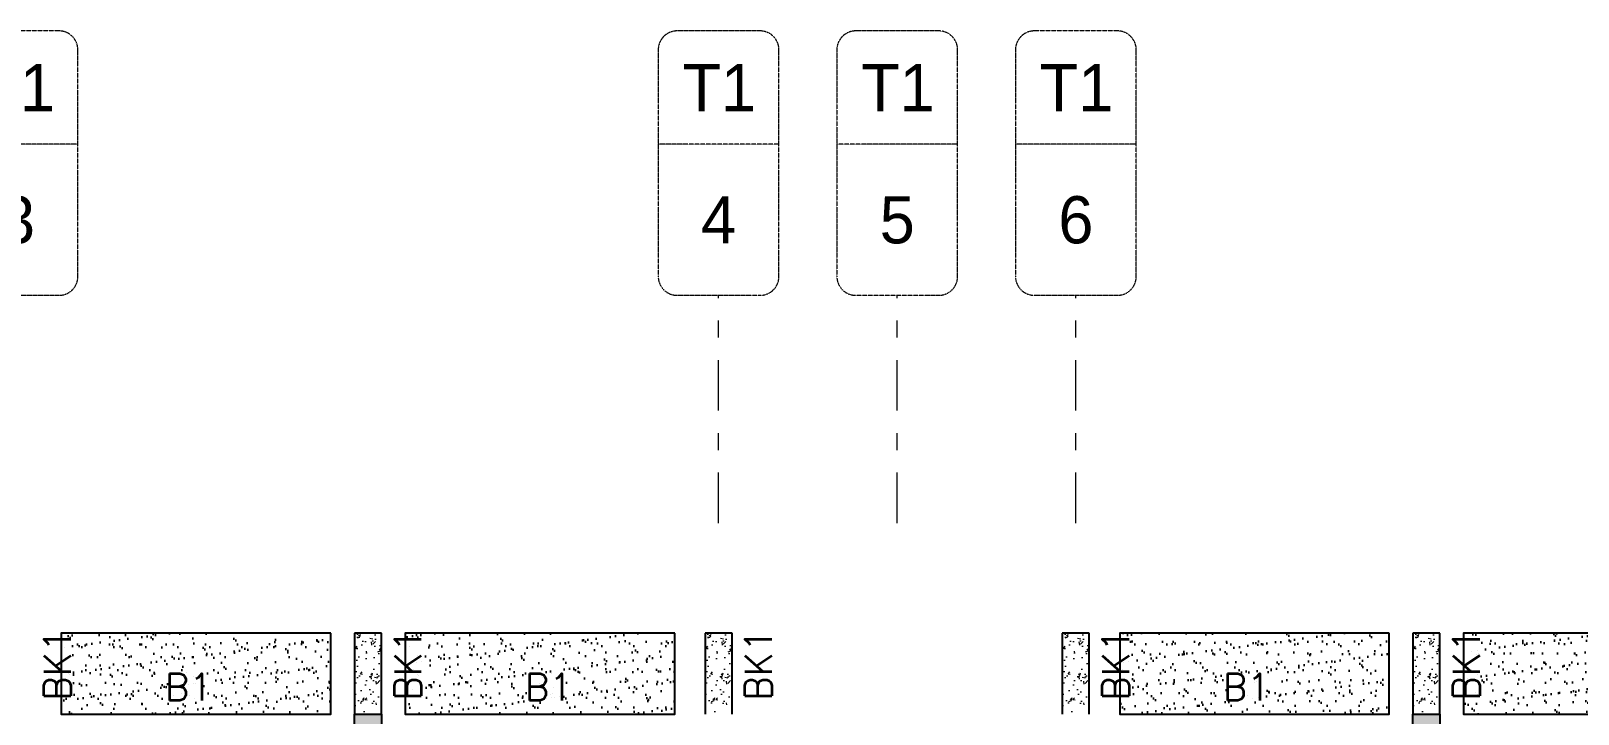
# Model space of a CAD drawing. Header units: millimetres. Extents: x 1078357 to 2594950, y -4969473 to -4636555.
# Drawn here: x 1235597 to 1247072, y -4652534 to -4647470 of the extents above; entities that cross this region are included whole.
import ezdxf
from ezdxf.enums import TextEntityAlignment as Align

# ---------------------------------------------------------------- set-up
doc = ezdxf.new("R2010")
doc.units = ezdxf.units.MM
for name, pattern in [('CENTER', [2, 1.25, -0.25, 0.25, -0.25]), ('CONTINOUS', [0]), ('DGN STYLE 7', [8.34, 3.75, -1.67, 1.25, -1.67]), ('HIDDEN', [0.375, 0.25, -0.125]), ('New Retail block$0$CONTINOUS', [0])]:
    doc.linetypes.add(name, pattern=pattern)
for name, color, linetype, lineweight in [('A-_ANOTDIMA_D-', 6, 'Continuous', 13), ('A-_ANOTGRID_E-', 8, 'DGN STYLE 7', 13), ('GRID LINE', 8, 'Continuous', 0), ('HATCH', 8, 'Continuous', 30), ('S-NON STR RCC WALL', 8, 'Continuous', 0)]:
    doc.layers.add(name, color=color, linetype=linetype, lineweight=lineweight)
for name, color, linetype in [('B-200x650', 241, 'HIDDEN'), ('S-COLUMN_SHEAR WALL', 1, 'Continuous'), ('S-PROJECTION', 54, 'New Retail block$0$CONTINOUS')]:
    doc.layers.add(name, color=color, linetype=linetype)
doc.styles.add('ROMANS', font='romans.shx', dxfattribs={"width": 0.85})
doc.styles.get("Standard").update_dxf_attribs({"font": 'Adani Regular.ttf', "height": 500})

# ---------------------------------------------------------------- blocks, each defined once
blk = doc.blocks.new('Tower grid nomenclature-ex')
at = {"layer": 'A-_ANOTGRID_E-'}
blk.add_lwpolyline([(-1250, -600), (1750, -600, 0.414214), (2000, -350), (2000, 750, 0.414214), (1750, 1000), (-1250, 1000, 0.414214), (-1500, 750), (-1500, -350, 0.414214)], format="xyb", close=True, dxfattribs=at)
blk.add_lwpolyline([(0, 1000), (0, -600)], dxfattribs=at)
at = {"layer": 'A-_ANOTGRID_E-', "flags": 8}
for p in [(-1235, 400), (1788, 400)]:
    blk.add_attdef('GRID', text='', height=625, dxfattribs=at).set_placement(p, align=Align.MIDDLE_CENTER)
blk = doc.blocks.new('T1')
at = {"layer": 'GRID LINE', "linetype": 'DGN STYLE 7', "ltscale": 100, "elevation": 0}
for points in [[(50036, -31827), (50036, -30138)], [(51361, -31827), (51361, -30138)], [(52686, -31827), (52686, -30138)]]:
    blk.add_lwpolyline(points, dxfattribs=at)
at = {"layer": 'GRID LINE'}
ref = blk.add_blockref('Tower grid nomenclature-ex', (44724, -29018, 0), dxfattribs=dict(at, xscale=0.56, yscale=0.56, zscale=0.56, rotation=270))
ref.add_attrib('GRID', '3', dxfattribs={"layer": 'A-_ANOTGRID_E-', "height": 350}).set_placement((44836, -29578, 0), align=Align.MIDDLE_CENTER)
ref.add_attrib('GRID', 'T1', dxfattribs={"layer": 'A-_ANOTGRID_E-', "height": 350}).set_placement((44841, -28598, 0), align=Align.MIDDLE_CENTER)
ref = blk.add_blockref('Tower grid nomenclature-ex', (49924, -29018, 0), dxfattribs=dict(at, xscale=0.56, yscale=0.56, zscale=0.56, rotation=270))
ref.add_attrib('GRID', '4', dxfattribs={"layer": 'A-_ANOTGRID_E-', "height": 350}).set_placement((50036, -29578, 0), align=Align.MIDDLE_CENTER)
ref.add_attrib('GRID', 'T1', dxfattribs={"layer": 'A-_ANOTGRID_E-', "height": 350}).set_placement((50041, -28598, 0), align=Align.MIDDLE_CENTER)
ref = blk.add_blockref('Tower grid nomenclature-ex', (51249, -29018, 0), dxfattribs=dict(at, xscale=0.56, yscale=0.56, zscale=0.56, rotation=270))
ref.add_attrib('GRID', '5', dxfattribs={"layer": 'A-_ANOTGRID_E-', "height": 350}).set_placement((51361, -29578, 0), align=Align.MIDDLE_CENTER)
ref.add_attrib('GRID', 'T1', dxfattribs={"layer": 'A-_ANOTGRID_E-', "height": 350}).set_placement((51366, -28598, 0), align=Align.MIDDLE_CENTER)
ref = blk.add_blockref('Tower grid nomenclature-ex', (52574, -29018, 0), dxfattribs=dict(at, xscale=0.56, yscale=0.56, zscale=0.56, rotation=270))
ref.add_attrib('GRID', '6', dxfattribs={"layer": 'A-_ANOTGRID_E-', "height": 350}).set_placement((52686, -29578, 0), align=Align.MIDDLE_CENTER)
ref.add_attrib('GRID', 'T1', dxfattribs={"layer": 'A-_ANOTGRID_E-', "height": 350}).set_placement((52691, -28598, 0), align=Align.MIDDLE_CENTER)

msp = doc.modelspace()

# ---------------------------------------------------------------- hatches: boundary and pattern name
at = {"layer": 'HATCH'}
h = msp.add_hatch(dxfattribs=at)
h.set_pattern_fill('AR-SAND', color=8, scale=3, angle=179.97015)
h.set_pattern_definition([(37.4701541, (-1602186.65, 9335035.87), (-4.7236114, 146.8264517), [0, -115.824, 0, -129.54, 0, -123.825]), (7.4701541, (-1602186.65, 9335035.87), (134.9689868, 214.9772528), [0, -62.484, 0, -104.394, 0, -40.005]), (327.4701541, (-1602280.38, 9335035.92), (237.2979035, 0.3075449), [0, -38.1, 0, -137.16, 0, -179.07]), (317.4701541, (-1602280.38, 9335035.92), (229.1017424, 66.759465), [0, -19.05, 0, -89.916, 0, -102.87])])
h.paths.add_polyline_path([(1237821.9, -4651934.4), (1235821.9, -4651934.4), (1235821.9, -4652534.4), (1237821.9, -4652534.4)])
h = msp.add_hatch(dxfattribs=at)
h.set_pattern_fill('AR-SAND', color=8, scale=3, angle=179.97015)
h.set_pattern_definition([(37.4701541, (-1604736.65, 9335035.87), (-4.7236114, 146.8264517), [0, -115.824, 0, -129.54, 0, -123.825]), (7.4701541, (-1604736.65, 9335035.87), (134.9689868, 214.9772528), [0, -62.484, 0, -104.394, 0, -40.005]), (327.4701541, (-1604830.38, 9335035.92), (237.2979035, 0.3075449), [0, -38.1, 0, -137.16, 0, -179.07]), (317.4701541, (-1604830.38, 9335035.92), (229.1017424, 66.759465), [0, -19.05, 0, -89.916, 0, -102.87])])
h.paths.add_polyline_path([(1240371.9, -4651934.4), (1238371.9, -4651934.4), (1238371.9, -4652534.4), (1240371.9, -4652534.4)])
h = msp.add_hatch(dxfattribs=at)
h.set_pattern_fill('AR-SAND', color=8, scale=3, angle=179.97015)
h.set_pattern_definition([(37.4701541, (-1610036.65, 9335035.87), (-4.7236114, 146.8264517), [0, -115.824, 0, -129.54, 0, -123.825]), (7.4701541, (-1610036.65, 9335035.87), (134.9689868, 214.9772528), [0, -62.484, 0, -104.394, 0, -40.005]), (327.4701541, (-1610130.38, 9335035.92), (237.2979035, 0.3075449), [0, -38.1, 0, -137.16, 0, -179.07]), (317.4701541, (-1610130.38, 9335035.92), (229.1017424, 66.759465), [0, -19.05, 0, -89.916, 0, -102.87])])
h.paths.add_polyline_path([(1245671.9, -4651934.4), (1243671.9, -4651934.4), (1243671.9, -4652534.4), (1245671.9, -4652534.4)])
h = msp.add_hatch(dxfattribs=at)
h.set_pattern_fill('AR-SAND', color=8, scale=3, angle=179.97015)
h.set_pattern_definition([(37.4701541, (-1612586.65, 9335035.87), (-4.7236114, 146.8264517), [0, -115.824, 0, -129.54, 0, -123.825]), (7.4701541, (-1612586.65, 9335035.87), (134.9689868, 214.9772528), [0, -62.484, 0, -104.394, 0, -40.005]), (327.4701541, (-1612680.38, 9335035.92), (237.2979035, 0.3075449), [0, -38.1, 0, -137.16, 0, -179.07]), (317.4701541, (-1612680.38, 9335035.92), (229.1017424, 66.759465), [0, -19.05, 0, -89.916, 0, -102.87])])
h.paths.add_polyline_path([(1248221.9, -4651934.4), (1246221.9, -4651934.4), (1246221.9, -4652534.4), (1248221.9, -4652534.4)])
at = {"layer": 'S-COLUMN_SHEAR WALL', "lineweight": 25}
h = msp.add_hatch(color=1, dxfattribs=at)
h.dxf.hatch_style = 1
h.paths.add_polyline_path([(1237996.7, -4653734.4), (1238196.7, -4653734.4), (1238196.7, -4652534.4), (1237996.7, -4652534.4)])
h = msp.add_hatch(color=1, dxfattribs=at)
h.dxf.hatch_style = 1
h.paths.add_polyline_path([(1245846.7, -4653734.4), (1246046.7, -4653734.4), (1246046.7, -4652534.4), (1245846.7, -4652534.4)])
at = {"layer": 'S-NON STR RCC WALL'}
h = msp.add_hatch(dxfattribs=at)
h.set_pattern_fill('AR-CONC', color=256, angle=180)
h.set_pattern_definition([(50, (-7295848.18, 32903153.84), (182.184669, -15.93908554), [19.05, -209.55]), (355, (-7295848.18, 32903153.84), (-35.2434214, 191.0568452), [15.24, -167.6405842]), (100.4514447, (-7295833, 32903152.51), (146.9412471, 175.1177519), [16.1900088, -178.0902446]), (46.1842, (-7295848.18, 32903204.64), (271.0790409, -42.0423279), [28.575, -314.325]), (96.6355576, (-7295825.59, 32903201.14), (237.404134, 247.4261246), [24.2850231, -267.1356082]), (351.1841512, (-7295848.18, 32903204.64), (237.404134, 247.4261246), [22.859967, -251.459732]), (21, (-7295822.78, 32903191.94), (151.61439127, -102.2651982), [19.05, -209.55]), (326, (-7295822.78, 32903191.94), (61.80202835, 184.1879661), [15.24, -167.64]), (71.451445, (-7295810.14, 32903183.42), (213.4164193, 81.9227689), [16.1900088, -178.0899376]), (37.5, (-7295848.175, 32903153.84), (3.08860325, 84.55503887), [0, -165.608, 0, -170.18, 0, -168.275]), (7.5, (-7295848.175, 32903153.84), (66.8196625, 100.18057482), [0, -97.028, 0, -161.798, 0, -64.135]), (327.5, (-7295904.82, 32903153.84), (135.59059517, -5.72874399), [0, -63.5, 0, -198.12, 0, -262.89]), (317.5, (-7295930.22, 32903153.84), (148.1291814, 25.42649103), [0, -82.55, 0, -131.572, 0, -186.69])])
h.paths.add_polyline_path([(1238196.6, -4652534.4), (1238196.6, -4651934.4), (1237996.6, -4651934.4), (1237996.6, -4652534.4), (1238196.6, -4652534.4)], is_closed=False)
h = msp.add_hatch(dxfattribs=at)
h.set_pattern_fill('AR-CONC', color=256, angle=180)
h.set_pattern_definition([(50, (-7293248.18, 32903153.84), (182.184669, -15.93908554), [19.05, -209.55]), (355, (-7293248.18, 32903153.84), (-35.2434214, 191.0568452), [15.24, -167.6405842]), (100.4514447, (-7293233, 32903152.51), (146.9412471, 175.1177519), [16.1900088, -178.0902446]), (46.1842, (-7293248.18, 32903204.64), (271.0790409, -42.0423279), [28.575, -314.325]), (96.6355576, (-7293225.59, 32903201.14), (237.404134, 247.4261246), [24.2850231, -267.1356082]), (351.1841512, (-7293248.18, 32903204.64), (237.404134, 247.4261246), [22.859967, -251.459732]), (21, (-7293222.78, 32903191.94), (151.61439127, -102.2651982), [19.05, -209.55]), (326, (-7293222.78, 32903191.94), (61.80202835, 184.1879661), [15.24, -167.64]), (71.451445, (-7293210.14, 32903183.42), (213.4164193, 81.9227689), [16.1900088, -178.0899376]), (37.5, (-7293248.175, 32903153.84), (3.08860325, 84.55503887), [0, -165.608, 0, -170.18, 0, -168.275]), (7.5, (-7293248.175, 32903153.84), (66.8196625, 100.18057482), [0, -97.028, 0, -161.798, 0, -64.135]), (327.5, (-7293304.82, 32903153.84), (135.59059517, -5.72874399), [0, -63.5, 0, -198.12, 0, -262.89]), (317.5, (-7293330.22, 32903153.84), (148.1291814, 25.42649103), [0, -82.55, 0, -131.572, 0, -186.69])])
h.paths.add_polyline_path([(1240796.6, -4652534.4), (1240796.6, -4651934.4), (1240596.6, -4651934.4), (1240596.6, -4652534.4), (1240796.6, -4652534.4)], is_closed=False)
h = msp.add_hatch(dxfattribs=at)
h.set_pattern_fill('AR-CONC', color=256, angle=180)
h.set_pattern_definition([(50, (-7290598.18, 32903153.84), (182.184669, -15.93908554), [19.05, -209.55]), (355, (-7290598.18, 32903153.84), (-35.2434214, 191.0568452), [15.24, -167.6405842]), (100.4514447, (-7290583, 32903152.51), (146.9412471, 175.1177519), [16.1900088, -178.0902446]), (46.1842, (-7290598.18, 32903204.64), (271.0790409, -42.0423279), [28.575, -314.325]), (96.6355576, (-7290575.59, 32903201.14), (237.404134, 247.4261246), [24.2850231, -267.1356082]), (351.1841512, (-7290598.18, 32903204.64), (237.404134, 247.4261246), [22.859967, -251.459732]), (21, (-7290572.78, 32903191.94), (151.61439127, -102.2651982), [19.05, -209.55]), (326, (-7290572.78, 32903191.94), (61.80202835, 184.1879661), [15.24, -167.64]), (71.451445, (-7290560.14, 32903183.42), (213.4164193, 81.9227689), [16.1900088, -178.0899376]), (37.5, (-7290598.175, 32903153.84), (3.08860325, 84.55503887), [0, -165.608, 0, -170.18, 0, -168.275]), (7.5, (-7290598.175, 32903153.84), (66.8196625, 100.18057482), [0, -97.028, 0, -161.798, 0, -64.135]), (327.5, (-7290654.82, 32903153.84), (135.59059517, -5.72874399), [0, -63.5, 0, -198.12, 0, -262.89]), (317.5, (-7290680.22, 32903153.84), (148.1291814, 25.42649103), [0, -82.55, 0, -131.572, 0, -186.69])])
h.paths.add_polyline_path([(1243446.6, -4652534.4), (1243446.6, -4651934.4), (1243246.6, -4651934.4), (1243246.6, -4652534.4), (1243446.6, -4652534.4)], is_closed=False)
h = msp.add_hatch(dxfattribs=at)
h.set_pattern_fill('AR-CONC', color=256, angle=180)
h.set_pattern_definition([(50, (-7287998.2, 32903153.85), (182.184669, -15.93908554), [19.05, -209.55]), (355, (-7287998.2, 32903153.85), (-35.2434214, 191.0568452), [15.24, -167.6405842]), (100.4514447, (-7287983.01, 32903152.52), (146.9412471, 175.1177519), [16.1900088, -178.0902446]), (46.1842, (-7287998.2, 32903204.65), (271.0790409, -42.0423279), [28.575, -314.325]), (96.6355576, (-7287975.6, 32903201.14), (237.404134, 247.4261246), [24.2850231, -267.1356082]), (351.1841512, (-7287998.2, 32903204.65), (237.404134, 247.4261246), [22.859967, -251.459732]), (21, (-7287972.8, 32903191.95), (151.61439127, -102.2651982), [19.05, -209.55]), (326, (-7287972.8, 32903191.95), (61.80202835, 184.1879661), [15.24, -167.64]), (71.451445, (-7287960.16, 32903183.42), (213.4164193, 81.9227689), [16.1900088, -178.0899376]), (37.5, (-7287998.196, 32903153.846), (3.08860325, 84.55503887), [0, -165.608, 0, -170.18, 0, -168.275]), (7.5, (-7287998.2, 32903153.85), (66.8196625, 100.18057482), [0, -97.028, 0, -161.798, 0, -64.135]), (327.5, (-7288054.84, 32903153.846), (135.59059517, -5.72874399), [0, -63.5, 0, -198.12, 0, -262.89]), (317.5, (-7288080.24, 32903153.85), (148.1291814, 25.42649103), [0, -82.55, 0, -131.572, 0, -186.69])])
h.paths.add_polyline_path([(1246046.6, -4652534.3), (1246046.6, -4651934.4), (1245846.6, -4651934.4), (1245846.6, -4652534.4), (1246046.6, -4652534.4)], is_closed=False)

# ---------------------------------------------------------------- linework, layer by layer
at = {"layer": 'B-200x650', "linetype": 'CONTINOUS', "ltscale": 700}
for p, q in [((1238196.6, -4651934.4, 0), (1237996.6, -4651934.4, 0)), ((1237996.6, -4651934.4, 0), (1237996.6, -4652534.4, 0)), ((1238196.6, -4652534.4, 0), (1238196.6, -4651934.4, 0)), ((1240796.6, -4651934.3, 0), (1240596.6, -4651934.3, 0)), ((1240596.6, -4651934.3, 0), (1240596.6, -4652534.3, 0)), ((1240796.6, -4652534.3, 0), (1240796.6, -4651934.3, 0)), ((1243446.6, -4651934.4, 0), (1243246.6, -4651934.4, 0)), ((1243246.6, -4651934.4, 0), (1243246.6, -4652534.4, 0)), ((1243446.6, -4652534.4, 0), (1243446.6, -4651934.4, 0)), ((1246046.6, -4651934.4, 0), (1245846.6, -4651934.4, 0)), ((1245846.6, -4651934.4, 0), (1245846.6, -4652534.4, 0)), ((1246046.6, -4652534.4, 0), (1246046.6, -4651934.4, 0))]:
    msp.add_line(p, q, dxfattribs=at)
at = {"layer": 'S-COLUMN_SHEAR WALL', "color": 1, "lineweight": 25, "elevation": 0}
for points in [[(1237996.7, -4652534.4), (1238196.7, -4652534.4), (1238196.7, -4653734.4), (1237996.7, -4653734.4)], [(1245846.7, -4652534.4), (1246046.7, -4652534.4), (1246046.7, -4653734.4), (1245846.7, -4653734.4)]]:
    msp.add_lwpolyline(points, close=True, dxfattribs=at)
at = {"layer": 'S-PROJECTION', "elevation": 0}
for points in [[(1237821.9, -4651934.4), (1235821.9, -4651934.4), (1235821.9, -4652534.4), (1237821.9, -4652534.4)], [(1240371.9, -4651934.4), (1238371.9, -4651934.4), (1238371.9, -4652534.4), (1240371.9, -4652534.4)], [(1245671.9, -4651934.4), (1243671.9, -4651934.4), (1243671.9, -4652534.4), (1245671.9, -4652534.4)], [(1248221.9, -4651934.4), (1246221.9, -4651934.4), (1246221.9, -4652534.4), (1248221.9, -4652534.4)]]:
    msp.add_lwpolyline(points, close=True, dxfattribs=at)

# ---------------------------------------------------------------- block references
at = {"layer": 'A-_ANOTDIMA_D-', "color": 2, "linetype": 'CENTER', "ltscale": 700}
msp.add_blockref('T1', (1190661.1, -4619291.7, 0), dxfattribs=at)

# ---------------------------------------------------------------- texts
at = {"layer": 'B-200x650', "linetype": 'CONTINOUS', "ltscale": 700, "style": 'ROMANS'}
for p in [(1235892.2, -4652434, 50), (1238492.2, -4652434, 50), (1241092.2, -4652433.9, 50), (1243742.2, -4652434, 50), (1246342.2, -4652434, 50)]:
    msp.add_text('BK1', height=200, rotation=90, dxfattribs=at).set_placement(p)
at = {"layer": 'B-200x650', "linetype": 'HIDDEN', "ltscale": 500, "style": 'ROMANS'}
for p in [(1236590.5, -4652434, -2.7), (1239261.3, -4652434, -2.7), (1244436.2, -4652434, -2.7)]:
    msp.add_text('B1', height=200, rotation=359.99906, dxfattribs=at).set_placement(p)

doc.saveas('drawing.dxf')
